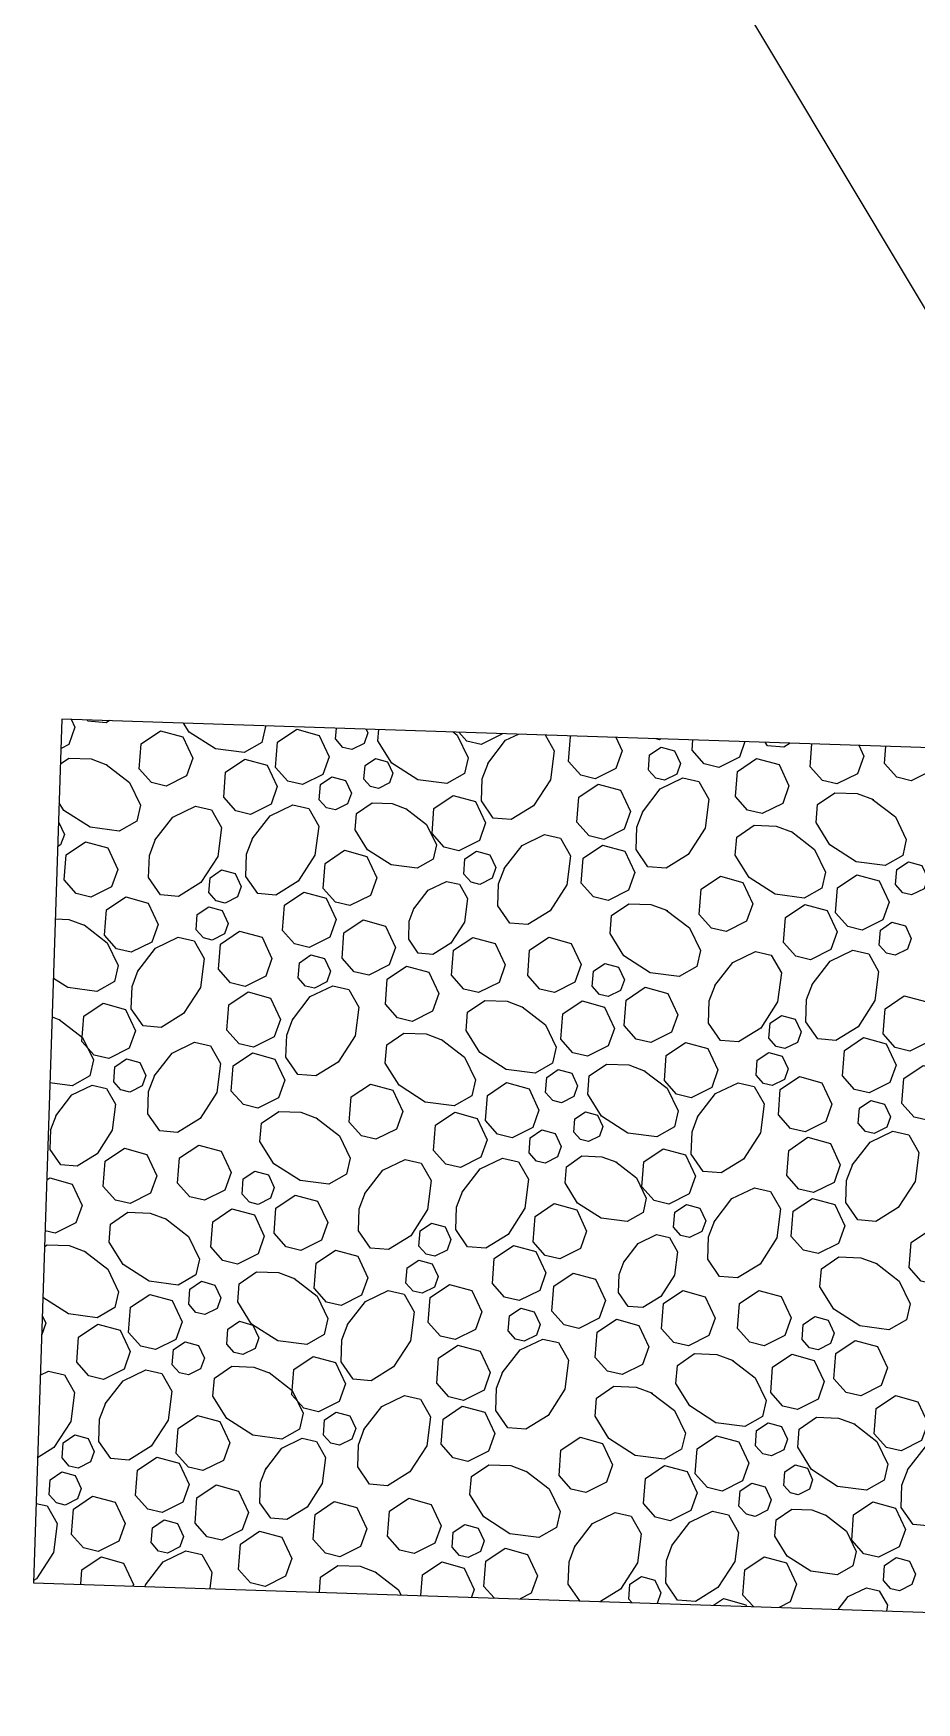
# Model space of a CAD drawing. Header units: feet. Extents: x 10084 to 13321, y 3329 to 8503.
# Drawn here: x 12039.78 to 12049.99, y 6841.64 to 6860.95 of the extents above; entities that cross this region are included whole.
import ezdxf

# ---------------------------------------------------------------- set-up
doc = ezdxf.new("R2010")
doc.units = ezdxf.units.FT
doc.header["$LTSCALE"] = 40
doc.header["$MEASUREMENT"] = 0
doc.layers.add('CONT-L', color=55, linetype='Continuous')
doc.layers.add('STORM', color=2, linetype='Continuous')

msp = doc.modelspace()

# ---------------------------------------------------------------- linework, layer by layer
at = {"layer": 'CONT-L', "color": 5, "elevation": 558}
msp.add_lwpolyline([(12046.871, 6863.136), (12071.887, 6821.376)], dxfattribs=at)
at = {"layer": 'STORM', "color": 5, "flags": 128}
msp.add_lwpolyline([(12040.107, 6853.017), (12039.777, 6843.023), (12059.766, 6842.362), (12060.096, 6852.357)], close=True, dxfattribs=at)
for points in [[(12040.215, 6853.014), (12040.257, 6852.924), (12040.185, 6852.721), (12040.096, 6852.676)], [(12040.657, 6852.999), (12040.617, 6852.975), (12040.408, 6852.992), (12040.397, 6853.008)], [(12042.457, 6852.94), (12042.462, 6852.929), (12042.42, 6852.744), (12042.216, 6852.629), (12041.881, 6852.672), (12041.578, 6852.866), (12041.513, 6852.971)], [(12041.001, 6852.439), (12041.024, 6852.731), (12041.246, 6852.881), (12041.506, 6852.81), (12041.621, 6852.563), (12041.549, 6852.36), (12041.311, 6852.241), (12041.142, 6852.281), (12041.001, 6852.44)], [(12042.577, 6852.457), (12042.6, 6852.748), (12042.822, 6852.899), (12043.082, 6852.828), (12043.197, 6852.581), (12043.125, 6852.377), (12042.887, 6852.259), (12042.718, 6852.299), (12042.577, 6852.457)], [(12043.272, 6852.784), (12043.282, 6852.912)], [(12043.624, 6852.901), (12043.644, 6852.858), (12043.601, 6852.736), (12043.459, 6852.665), (12043.357, 6852.689), (12043.273, 6852.784)], [(12044.632, 6852.868), (12044.679, 6852.832), (12044.805, 6852.57), (12044.763, 6852.386), (12044.559, 6852.27), (12044.223, 6852.313), (12043.921, 6852.508), (12043.761, 6852.766), (12043.772, 6852.896)], [(12045.197, 6852.849), (12045.194, 6852.841), (12044.957, 6852.723), (12044.788, 6852.763), (12044.696, 6852.865)], [(12045.697, 6852.833), (12045.8, 6852.651), (12045.757, 6852.315), (12045.562, 6852.012), (12045.304, 6851.853), (12045.095, 6851.87), (12044.958, 6852.07), (12044.967, 6852.326), (12045.039, 6852.516)], [(12045.032, 6852.503), (12045.238, 6852.771), (12045.388, 6852.843)], [(12045.965, 6852.526), (12045.988, 6852.817), (12045.996, 6852.823)], [(12046.512, 6852.806), (12046.585, 6852.649), (12046.513, 6852.446), (12046.275, 6852.327), (12046.106, 6852.367), (12045.965, 6852.525)], [(12047.035, 6852.788), (12047.016, 6852.778), (12046.964, 6852.791)], [(12047.394, 6852.656), (12047.403, 6852.776)], [(12048.005, 6852.756), (12047.941, 6852.576), (12047.704, 6852.457), (12047.535, 6852.498), (12047.394, 6852.656)], [(12048.53, 6852.739), (12048.455, 6852.693), (12048.267, 6852.708), (12048.24, 6852.749)], [(12040.09, 6852.497), (12040.187, 6852.564), (12040.444, 6852.555), (12040.634, 6852.483)], [(12041.978, 6852.113), (12042, 6852.404), (12042.223, 6852.554), (12042.482, 6852.483), (12042.597, 6852.236), (12042.525, 6852.033), (12042.288, 6851.914), (12042.118, 6851.955), (12041.978, 6852.113)], [(12043.6, 6852.322), (12043.612, 6852.48), (12043.733, 6852.561), (12043.873, 6852.522), (12043.935, 6852.389), (12043.896, 6852.279), (12043.768, 6852.215), (12043.676, 6852.237), (12043.6, 6852.322)], [(12046.889, 6852.428), (12046.902, 6852.602), (12047.036, 6852.692), (12047.192, 6852.65), (12047.261, 6852.502), (12047.217, 6852.38), (12047.075, 6852.309), (12046.974, 6852.333), (12046.889, 6852.427)], [(12047.896, 6852.121), (12047.918, 6852.412), (12048.141, 6852.562), (12048.4, 6852.491), (12048.515, 6852.245), (12048.443, 6852.041), (12048.205, 6851.923), (12048.037, 6851.963), (12047.896, 6852.121)], [(12048.76, 6852.464), (12048.781, 6852.731)], [(12049.322, 6852.713), (12049.38, 6852.588), (12049.308, 6852.385), (12049.07, 6852.266), (12048.901, 6852.306), (12048.761, 6852.464)], [(12049.62, 6852.502), (12049.635, 6852.702)], [(12050.213, 6852.683), (12050.24, 6852.626), (12050.167, 6852.422), (12049.93, 6852.304), (12049.761, 6852.344), (12049.62, 6852.502)], [(12040.62, 6852.49), (12040.888, 6852.283), (12041.014, 6852.022), (12040.972, 6851.837), (12040.768, 6851.721), (12040.433, 6851.765), (12040.13, 6851.959), (12040.075, 6852.048)], [(12043.083, 6852.084), (12043.096, 6852.259), (12043.23, 6852.35), (12043.385, 6852.307), (12043.455, 6852.159), (12043.411, 6852.037), (12043.269, 6851.966), (12043.167, 6851.99), (12043.083, 6852.084)], [(12046.062, 6851.822), (12046.085, 6852.114), (12046.307, 6852.264), (12046.567, 6852.193), (12046.682, 6851.946), (12046.61, 6851.743), (12046.372, 6851.624), (12046.203, 6851.664), (12046.062, 6851.822)], [(12046.82, 6851.941), (12047.027, 6852.209), (12047.288, 6852.335), (12047.472, 6852.293), (12047.588, 6852.089), (12047.545, 6851.754), (12047.351, 6851.451), (12047.093, 6851.291), (12046.884, 6851.308), (12046.746, 6851.508), (12046.755, 6851.765), (12046.827, 6851.955)], [(12049.478, 6852.091), (12049.746, 6851.885), (12049.872, 6851.624), (12049.83, 6851.439), (12049.626, 6851.323), (12049.291, 6851.366), (12048.988, 6851.561), (12048.829, 6851.819), (12048.846, 6852.028), (12049.046, 6852.165), (12049.302, 6852.157), (12049.492, 6852.085)], [(12041.183, 6851.615), (12041.389, 6851.883), (12041.65, 6852.009), (12041.835, 6851.967), (12041.951, 6851.763), (12041.908, 6851.428), (12041.713, 6851.125), (12041.455, 6850.965), (12041.246, 6850.982), (12041.109, 6851.182), (12041.118, 6851.439), (12041.189, 6851.629)], [(12042.308, 6851.63), (12042.515, 6851.898), (12042.776, 6852.024), (12042.961, 6851.982), (12043.076, 6851.778), (12043.033, 6851.443), (12042.839, 6851.14), (12042.581, 6850.981), (12042.372, 6850.998), (12042.234, 6851.197), (12042.243, 6851.454), (12042.315, 6851.644)], [(12044.083, 6851.982), (12044.324, 6851.796), (12044.438, 6851.561), (12044.4, 6851.395), (12044.216, 6851.291), (12043.914, 6851.329), (12043.642, 6851.505), (12043.498, 6851.737), (12043.514, 6851.925), (12043.693, 6852.048), (12043.924, 6852.04), (12044.095, 6851.976)], [(12044.387, 6851.691), (12044.409, 6851.982), (12044.632, 6852.133), (12044.891, 6852.062), (12045.006, 6851.815), (12044.934, 6851.611), (12044.697, 6851.493), (12044.528, 6851.533), (12044.387, 6851.691)], [(12040.068, 6851.827), (12040.136, 6851.682), (12040.092, 6851.56), (12040.058, 6851.543)], [(12048.544, 6851.714), (12048.812, 6851.507), (12048.938, 6851.246), (12048.896, 6851.061), (12048.692, 6850.945), (12048.356, 6850.989), (12048.054, 6851.183), (12047.894, 6851.441), (12047.911, 6851.65), (12048.111, 6851.788), (12048.367, 6851.779), (12048.557, 6851.707)], [(12040.132, 6851.155), (12040.155, 6851.446), (12040.378, 6851.596), (12040.637, 6851.525), (12040.752, 6851.278), (12040.68, 6851.075), (12040.442, 6850.957), (12040.273, 6850.997), (12040.132, 6851.155)], [(12045.222, 6851.287), (12045.428, 6851.555), (12045.689, 6851.681), (12045.874, 6851.639), (12045.99, 6851.435), (12045.947, 6851.1), (12045.752, 6850.797), (12045.494, 6850.638), (12045.285, 6850.655), (12045.148, 6850.854), (12045.157, 6851.111), (12045.228, 6851.301)], [(12043.128, 6851.056), (12043.15, 6851.347), (12043.373, 6851.498), (12043.633, 6851.426), (12043.748, 6851.18), (12043.676, 6850.977), (12043.438, 6850.858), (12043.269, 6850.898), (12043.128, 6851.056)], [(12044.753, 6851.224), (12044.767, 6851.398), (12044.9, 6851.488), (12045.056, 6851.446), (12045.125, 6851.298), (12045.082, 6851.176), (12044.939, 6851.104), (12044.838, 6851.129), (12044.753, 6851.224)], [(12046.113, 6851.117), (12046.136, 6851.408), (12046.359, 6851.559), (12046.618, 6851.488), (12046.733, 6851.241), (12046.661, 6851.038), (12046.423, 6850.919), (12046.254, 6850.959), (12046.113, 6851.117)], [(12041.807, 6851.007), (12041.821, 6851.181), (12041.954, 6851.271), (12042.11, 6851.229), (12042.179, 6851.081), (12042.136, 6850.959), (12041.993, 6850.887), (12041.892, 6850.912), (12041.808, 6851.007)], [(12047.477, 6850.756), (12047.499, 6851.048), (12047.722, 6851.198), (12047.982, 6851.127), (12048.097, 6850.88), (12048.024, 6850.677), (12047.787, 6850.558), (12047.618, 6850.598), (12047.477, 6850.756)], [(12049.053, 6850.774), (12049.075, 6851.065), (12049.298, 6851.216), (12049.558, 6851.144), (12049.673, 6850.898), (12049.601, 6850.694), (12049.363, 6850.576), (12049.194, 6850.616), (12049.053, 6850.774)], [(12049.748, 6851.101), (12049.762, 6851.276), (12049.896, 6851.366), (12050.051, 6851.323), (12050.12, 6851.175), (12050.077, 6851.053), (12049.934, 6850.982), (12049.833, 6851.006), (12049.748, 6851.101)], [(12042.657, 6850.572), (12042.68, 6850.864), (12042.903, 6851.014), (12043.162, 6850.943), (12043.277, 6850.696), (12043.205, 6850.493), (12042.967, 6850.374), (12042.798, 6850.415), (12042.657, 6850.572)], [(12044.176, 6850.82), (12044.344, 6851.037), (12044.555, 6851.139), (12044.705, 6851.105), (12044.799, 6850.94), (12044.764, 6850.668), (12044.606, 6850.423), (12044.397, 6850.294), (12044.228, 6850.307), (12044.117, 6850.469), (12044.124, 6850.677), (12044.182, 6850.831)], [(12040.598, 6850.516), (12040.621, 6850.808), (12040.844, 6850.958), (12041.103, 6850.887), (12041.218, 6850.64), (12041.146, 6850.437), (12040.908, 6850.318), (12040.739, 6850.359), (12040.598, 6850.517)], [(12041.658, 6850.579), (12041.672, 6850.754), (12041.805, 6850.844), (12041.961, 6850.801), (12042.03, 6850.653), (12041.987, 6850.531), (12041.844, 6850.46), (12041.743, 6850.484), (12041.658, 6850.579)], [(12047.096, 6850.807), (12047.364, 6850.6), (12047.49, 6850.339), (12047.448, 6850.154), (12047.244, 6850.038), (12046.909, 6850.081), (12046.606, 6850.276), (12046.446, 6850.534), (12046.463, 6850.743), (12046.663, 6850.88), (12046.919, 6850.872), (12047.109, 6850.8)], [(12048.453, 6850.43), (12048.476, 6850.721), (12048.699, 6850.871), (12048.958, 6850.8), (12049.073, 6850.553), (12049.001, 6850.35), (12048.763, 6850.232), (12048.594, 6850.272), (12048.453, 6850.43)], [(12040.362, 6850.634), (12040.63, 6850.427), (12040.756, 6850.166), (12040.714, 6849.981), (12040.51, 6849.865), (12040.175, 6849.909), (12040.008, 6850.016)], [(12040.031, 6850.704), (12040.186, 6850.699), (12040.376, 6850.627)], [(12043.346, 6850.251), (12043.368, 6850.543), (12043.591, 6850.693), (12043.85, 6850.622), (12043.965, 6850.375), (12043.893, 6850.172), (12043.656, 6850.053), (12043.487, 6850.093), (12043.346, 6850.251)], [(12049.558, 6850.401), (12049.572, 6850.576), (12049.706, 6850.667), (12049.861, 6850.624), (12049.93, 6850.476), (12049.887, 6850.354), (12049.744, 6850.283), (12049.643, 6850.307), (12049.558, 6850.401)], [(12040.983, 6850.099), (12041.19, 6850.366), (12041.451, 6850.492), (12041.636, 6850.45), (12041.751, 6850.246), (12041.708, 6849.911), (12041.514, 6849.608), (12041.255, 6849.449), (12041.047, 6849.466), (12040.909, 6849.665), (12040.918, 6849.922), (12040.99, 6850.112)], [(12041.917, 6850.121), (12041.939, 6850.413), (12042.162, 6850.563), (12042.421, 6850.492), (12042.536, 6850.245), (12042.464, 6850.042), (12042.227, 6849.923), (12042.058, 6849.963), (12041.917, 6850.121)], [(12044.614, 6850.049), (12044.637, 6850.341), (12044.86, 6850.491), (12045.119, 6850.42), (12045.234, 6850.173), (12045.162, 6849.97), (12044.924, 6849.851), (12044.755, 6849.891), (12044.615, 6850.049)], [(12045.493, 6850.051), (12045.515, 6850.342), (12045.738, 6850.492), (12045.997, 6850.421), (12046.113, 6850.175), (12046.04, 6849.972), (12045.803, 6849.853), (12045.634, 6849.893), (12045.493, 6850.051)], [(12042.84, 6850.023), (12042.854, 6850.198), (12042.987, 6850.288), (12043.143, 6850.246), (12043.212, 6850.098), (12043.169, 6849.976), (12043.026, 6849.904), (12042.925, 6849.928), (12042.84, 6850.023)], [(12047.658, 6849.932), (12047.865, 6850.2), (12048.126, 6850.326), (12048.311, 6850.284), (12048.427, 6850.08), (12048.384, 6849.745), (12048.189, 6849.442), (12047.931, 6849.282), (12047.722, 6849.299), (12047.585, 6849.499), (12047.593, 6849.756), (12047.665, 6849.945)], [(12048.784, 6849.947), (12048.991, 6850.215), (12049.252, 6850.341), (12049.437, 6850.299), (12049.552, 6850.095), (12049.509, 6849.76), (12049.315, 6849.457), (12049.056, 6849.297), (12048.847, 6849.315), (12048.71, 6849.514), (12048.719, 6849.771), (12048.791, 6849.961)], [(12043.847, 6849.717), (12043.869, 6850.008), (12044.093, 6850.158), (12044.351, 6850.087), (12044.467, 6849.84), (12044.394, 6849.637), (12044.157, 6849.518), (12043.988, 6849.559), (12043.847, 6849.717)], [(12046.239, 6849.924), (12046.253, 6850.099), (12046.387, 6850.19), (12046.542, 6850.147), (12046.612, 6849.999), (12046.568, 6849.877), (12046.425, 6849.806), (12046.324, 6849.83), (12046.24, 6849.925)], [(12042.014, 6849.418), (12042.036, 6849.71), (12042.259, 6849.86), (12042.518, 6849.789), (12042.633, 6849.542), (12042.561, 6849.339), (12042.324, 6849.22), (12042.155, 6849.26), (12042.014, 6849.418)], [(12042.772, 6849.537), (12042.978, 6849.805), (12043.239, 6849.931), (12043.424, 6849.888), (12043.54, 6849.685), (12043.497, 6849.35), (12043.302, 6849.047), (12043.044, 6848.887), (12042.835, 6848.904), (12042.698, 6849.104), (12042.707, 6849.36), (12042.779, 6849.55)], [(12046.608, 6849.472), (12046.631, 6849.763), (12046.853, 6849.913), (12047.113, 6849.842), (12047.228, 6849.595), (12047.156, 6849.392), (12046.918, 6849.273), (12046.749, 6849.314), (12046.608, 6849.472)], [(12040.338, 6849.287), (12040.36, 6849.578), (12040.583, 6849.728), (12040.843, 6849.657), (12040.958, 6849.41), (12040.886, 6849.207), (12040.648, 6849.089), (12040.479, 6849.129), (12040.338, 6849.287)], [(12045.43, 6849.687), (12045.698, 6849.48), (12045.824, 6849.219), (12045.782, 6849.035), (12045.578, 6848.919), (12045.243, 6848.962), (12044.94, 6849.157), (12044.78, 6849.415), (12044.797, 6849.624), (12044.997, 6849.761), (12045.254, 6849.752), (12045.443, 6849.68)], [(12045.876, 6849.313), (12045.899, 6849.605), (12046.122, 6849.755), (12046.381, 6849.684), (12046.496, 6849.437), (12046.424, 6849.234), (12046.186, 6849.115), (12046.017, 6849.155), (12045.877, 6849.313)], [(12049.604, 6849.373), (12049.626, 6849.664), (12049.849, 6849.815), (12050.109, 6849.743), (12050.224, 6849.497), (12050.151, 6849.293), (12049.914, 6849.175), (12049.745, 6849.215), (12049.604, 6849.373)], [(12040.076, 6849.541), (12040.344, 6849.334), (12040.47, 6849.073), (12040.428, 6848.889), (12040.224, 6848.773), (12039.968, 6848.806)], [(12039.993, 6849.571), (12040.089, 6849.534)], [(12048.283, 6849.323), (12048.296, 6849.498), (12048.43, 6849.588), (12048.586, 6849.546), (12048.655, 6849.398), (12048.612, 6849.276), (12048.469, 6849.204), (12048.368, 6849.229), (12048.283, 6849.323)], [(12041.173, 6848.883), (12041.38, 6849.151), (12041.641, 6849.277), (12041.826, 6849.235), (12041.942, 6849.031), (12041.898, 6848.696), (12041.704, 6848.393), (12041.445, 6848.234), (12041.237, 6848.251), (12041.099, 6848.45), (12041.108, 6848.707), (12041.18, 6848.897)], [(12044.495, 6849.31), (12044.763, 6849.103), (12044.889, 6848.842), (12044.847, 6848.657), (12044.643, 6848.541), (12044.308, 6848.584), (12044.005, 6848.779), (12043.845, 6849.037), (12043.863, 6849.246), (12044.062, 6849.383), (12044.319, 6849.374), (12044.509, 6849.303)], [(12047.074, 6848.834), (12047.096, 6849.125), (12047.319, 6849.275), (12047.578, 6849.204), (12047.694, 6848.957), (12047.622, 6848.754), (12047.384, 6848.635), (12047.215, 6848.675), (12047.074, 6848.834)], [(12049.133, 6848.889), (12049.156, 6849.181), (12049.378, 6849.331), (12049.638, 6849.26), (12049.753, 6849.013), (12049.681, 6848.81), (12049.443, 6848.691), (12049.274, 6848.731), (12049.133, 6848.889)], [(12040.705, 6848.819), (12040.718, 6848.994), (12040.852, 6849.084), (12041.007, 6849.042), (12041.076, 6848.894), (12041.033, 6848.771), (12040.891, 6848.7), (12040.789, 6848.725), (12040.705, 6848.819)], [(12042.065, 6848.713), (12042.087, 6849.004), (12042.31, 6849.154), (12042.569, 6849.083), (12042.684, 6848.837), (12042.612, 6848.633), (12042.374, 6848.515), (12042.206, 6848.555), (12042.065, 6848.713)], [(12048.134, 6848.896), (12048.147, 6849.071), (12048.281, 6849.16), (12048.437, 6849.118), (12048.506, 6848.97), (12048.462, 6848.848), (12048.32, 6848.777), (12048.219, 6848.801), (12048.134, 6848.896)], [(12045.7, 6848.697), (12045.713, 6848.871), (12045.847, 6848.961), (12046.002, 6848.919), (12046.071, 6848.771), (12046.028, 6848.649), (12045.886, 6848.578), (12045.784, 6848.602), (12045.7, 6848.697)], [(12046.838, 6848.951), (12047.106, 6848.744), (12047.232, 6848.483), (12047.19, 6848.298), (12046.986, 6848.182), (12046.651, 6848.225), (12046.348, 6848.42), (12046.188, 6848.678), (12046.206, 6848.887), (12046.405, 6849.025), (12046.662, 6849.016), (12046.852, 6848.944)], [(12048.392, 6848.438), (12048.415, 6848.73), (12048.638, 6848.88), (12048.897, 6848.809), (12049.012, 6848.562), (12048.94, 6848.359), (12048.702, 6848.24), (12048.533, 6848.28), (12048.393, 6848.438)], [(12049.821, 6848.568), (12049.844, 6848.859), (12050.067, 6849.01), (12050.326, 6848.939), (12050.441, 6848.692), (12050.369, 6848.489), (12050.131, 6848.37), (12049.962, 6848.41), (12049.821, 6848.568)], [(12040.036, 6848.427), (12040.222, 6848.667), (12040.457, 6848.781), (12040.623, 6848.743), (12040.727, 6848.56), (12040.689, 6848.258), (12040.514, 6847.985), (12040.281, 6847.842), (12040.093, 6847.857), (12039.969, 6848.037), (12039.977, 6848.268), (12040.042, 6848.439)], [(12043.428, 6848.352), (12043.451, 6848.644), (12043.674, 6848.794), (12043.933, 6848.723), (12044.048, 6848.476), (12043.976, 6848.273), (12043.738, 6848.154), (12043.57, 6848.194), (12043.429, 6848.352)], [(12045.004, 6848.37), (12045.027, 6848.661), (12045.25, 6848.811), (12045.509, 6848.74), (12045.624, 6848.493), (12045.552, 6848.29), (12045.314, 6848.171), (12045.145, 6848.212), (12045.005, 6848.37)], [(12047.459, 6848.416), (12047.666, 6848.683), (12047.927, 6848.809), (12048.111, 6848.767), (12048.227, 6848.563), (12048.184, 6848.228), (12047.989, 6847.925), (12047.731, 6847.766), (12047.522, 6847.783), (12047.385, 6847.983), (12047.394, 6848.239), (12047.466, 6848.429)], [(12049.316, 6848.34), (12049.329, 6848.515), (12049.463, 6848.605), (12049.619, 6848.562), (12049.688, 6848.415), (12049.645, 6848.293), (12049.502, 6848.221), (12049.401, 6848.246), (12049.316, 6848.34)], [(12043.047, 6848.402), (12043.315, 6848.196), (12043.441, 6847.935), (12043.399, 6847.75), (12043.195, 6847.634), (12042.86, 6847.677), (12042.557, 6847.872), (12042.397, 6848.13), (12042.415, 6848.339), (12042.614, 6848.476), (12042.871, 6848.468), (12043.061, 6848.396)], [(12044.405, 6848.025), (12044.427, 6848.317), (12044.65, 6848.467), (12044.909, 6848.396), (12045.024, 6848.149), (12044.952, 6847.946), (12044.715, 6847.827), (12044.546, 6847.867), (12044.405, 6848.025)], [(12046.027, 6848.235), (12046.04, 6848.392), (12046.16, 6848.473), (12046.3, 6848.435), (12046.362, 6848.302), (12046.323, 6848.192), (12046.195, 6848.128), (12046.104, 6848.15), (12046.028, 6848.235)], [(12045.51, 6847.997), (12045.523, 6848.172), (12045.657, 6848.262), (12045.812, 6848.22), (12045.882, 6848.072), (12045.838, 6847.95), (12045.696, 6847.878), (12045.595, 6847.903), (12045.51, 6847.997)], [(12048.489, 6847.735), (12048.512, 6848.026), (12048.735, 6848.177), (12048.994, 6848.106), (12049.109, 6847.859), (12049.037, 6847.656), (12048.799, 6847.537), (12048.63, 6847.577), (12048.489, 6847.735)], [(12049.247, 6847.854), (12049.454, 6848.122), (12049.715, 6848.248), (12049.9, 6848.206), (12050.016, 6848.002), (12049.973, 6847.667), (12049.778, 6847.364), (12049.52, 6847.204), (12049.311, 6847.221), (12049.174, 6847.421), (12049.182, 6847.677), (12049.254, 6847.867)], [(12040.585, 6847.609), (12040.607, 6847.9), (12040.83, 6848.051), (12041.089, 6847.979), (12041.204, 6847.733), (12041.132, 6847.53), (12040.895, 6847.411), (12040.726, 6847.451), (12040.585, 6847.609)], [(12041.444, 6847.647), (12041.467, 6847.938), (12041.69, 6848.088), (12041.949, 6848.017), (12042.064, 6847.77), (12041.992, 6847.567), (12041.754, 6847.448), (12041.585, 6847.489), (12041.445, 6847.647)], [(12043.61, 6847.528), (12043.817, 6847.796), (12044.078, 6847.922), (12044.262, 6847.879), (12044.378, 6847.676), (12044.335, 6847.34), (12044.141, 6847.037), (12043.882, 6846.878), (12043.674, 6846.895), (12043.536, 6847.095), (12043.545, 6847.351), (12043.617, 6847.541)], [(12044.735, 6847.543), (12044.942, 6847.811), (12045.203, 6847.937), (12045.388, 6847.895), (12045.504, 6847.691), (12045.46, 6847.356), (12045.266, 6847.053), (12045.008, 6846.893), (12044.799, 6846.91), (12044.662, 6847.11), (12044.67, 6847.367), (12044.742, 6847.556)], [(12046.511, 6847.895), (12046.752, 6847.709), (12046.865, 6847.473), (12046.827, 6847.307), (12046.644, 6847.203), (12046.342, 6847.242), (12046.069, 6847.417), (12045.926, 6847.65), (12045.941, 6847.837), (12046.121, 6847.961), (12046.351, 6847.953), (12046.523, 6847.889)], [(12046.814, 6847.604), (12046.836, 6847.895), (12047.059, 6848.045), (12047.318, 6847.974), (12047.433, 6847.727), (12047.361, 6847.524), (12047.124, 6847.405), (12046.955, 6847.446), (12046.814, 6847.604)], [(12042.191, 6847.52), (12042.204, 6847.695), (12042.338, 6847.785), (12042.494, 6847.743), (12042.563, 6847.595), (12042.52, 6847.473), (12042.377, 6847.401), (12042.275, 6847.426), (12042.191, 6847.52)], [(12039.931, 6847.684), (12039.965, 6847.707), (12040.224, 6847.636), (12040.34, 6847.389), (12040.267, 6847.186), (12040.03, 6847.068), (12039.911, 6847.096)], [(12047.649, 6847.2), (12047.856, 6847.468), (12048.117, 6847.594), (12048.301, 6847.552), (12048.417, 6847.348), (12048.374, 6847.013), (12048.18, 6846.71), (12047.921, 6846.551), (12047.712, 6846.568), (12047.575, 6846.767), (12047.584, 6847.024), (12047.656, 6847.214)], [(12041.828, 6846.909), (12041.85, 6847.2), (12042.073, 6847.35), (12042.332, 6847.279), (12042.447, 6847.032), (12042.375, 6846.829), (12042.138, 6846.711), (12041.969, 6846.751), (12041.828, 6846.909)], [(12042.56, 6847.067), (12042.582, 6847.359), (12042.805, 6847.509), (12043.064, 6847.438), (12043.18, 6847.191), (12043.107, 6846.988), (12042.87, 6846.869), (12042.701, 6846.909), (12042.56, 6847.067)], [(12045.555, 6846.969), (12045.578, 6847.26), (12045.801, 6847.41), (12046.06, 6847.339), (12046.175, 6847.093), (12046.103, 6846.889), (12045.865, 6846.77), (12045.697, 6846.811), (12045.556, 6846.969)], [(12047.181, 6847.136), (12047.194, 6847.311), (12047.328, 6847.401), (12047.483, 6847.358), (12047.552, 6847.21), (12047.509, 6847.089), (12047.366, 6847.017), (12047.265, 6847.042), (12047.181, 6847.136)], [(12048.541, 6847.03), (12048.563, 6847.321), (12048.786, 6847.471), (12049.045, 6847.4), (12049.16, 6847.154), (12049.088, 6846.95), (12048.851, 6846.832), (12048.682, 6846.872), (12048.541, 6847.03)], [(12041.303, 6847.236), (12041.571, 6847.03), (12041.697, 6846.769), (12041.655, 6846.584), (12041.451, 6846.468), (12041.115, 6846.511), (12040.813, 6846.706), (12040.653, 6846.964), (12040.67, 6847.173), (12040.87, 6847.31), (12041.127, 6847.301), (12041.316, 6847.23)], [(12044.235, 6846.919), (12044.248, 6847.094), (12044.382, 6847.184), (12044.537, 6847.141), (12044.606, 6846.993), (12044.563, 6846.871), (12044.421, 6846.8), (12044.319, 6846.824), (12044.235, 6846.919)], [(12046.604, 6846.733), (12046.771, 6846.95), (12046.983, 6847.052), (12047.132, 6847.018), (12047.226, 6846.853), (12047.191, 6846.581), (12047.033, 6846.336), (12046.824, 6846.206), (12046.655, 6846.22), (12046.544, 6846.382), (12046.551, 6846.59), (12046.609, 6846.744)], [(12049.904, 6846.669), (12049.927, 6846.96), (12050.15, 6847.111), (12050.409, 6847.04), (12050.524, 6846.793), (12050.452, 6846.589), (12050.214, 6846.471), (12050.045, 6846.511), (12049.905, 6846.669)], [(12040.368, 6846.859), (12040.636, 6846.652), (12040.762, 6846.391), (12040.72, 6846.206), (12040.516, 6846.09), (12040.181, 6846.133), (12039.886, 6846.323)], [(12039.905, 6846.912), (12039.935, 6846.932), (12040.192, 6846.924), (12040.382, 6846.852)], [(12043.025, 6846.429), (12043.048, 6846.721), (12043.271, 6846.871), (12043.53, 6846.8), (12043.645, 6846.553), (12043.573, 6846.35), (12043.335, 6846.231), (12043.166, 6846.271), (12043.026, 6846.429)], [(12044.085, 6846.491), (12044.099, 6846.666), (12044.233, 6846.756), (12044.388, 6846.714), (12044.457, 6846.566), (12044.414, 6846.444), (12044.271, 6846.372), (12044.17, 6846.396), (12044.085, 6846.491)], [(12045.085, 6846.485), (12045.107, 6846.776), (12045.33, 6846.927), (12045.589, 6846.856), (12045.704, 6846.609), (12045.632, 6846.406), (12045.394, 6846.287), (12045.226, 6846.327), (12045.085, 6846.485)], [(12049.523, 6846.719), (12049.791, 6846.513), (12049.917, 6846.252), (12049.875, 6846.067), (12049.671, 6845.951), (12049.336, 6845.994), (12049.033, 6846.189), (12048.873, 6846.447), (12048.891, 6846.656), (12049.09, 6846.793), (12049.347, 6846.784), (12049.537, 6846.712)], [(12042.79, 6846.546), (12043.058, 6846.34), (12043.183, 6846.079), (12043.141, 6845.894), (12042.938, 6845.778), (12042.602, 6845.821), (12042.299, 6846.016), (12042.14, 6846.274), (12042.157, 6846.483), (12042.357, 6846.62), (12042.613, 6846.611), (12042.803, 6846.54)], [(12045.773, 6846.164), (12045.795, 6846.455), (12046.018, 6846.606), (12046.277, 6846.535), (12046.392, 6846.288), (12046.32, 6846.084), (12046.083, 6845.966), (12045.914, 6846.006), (12045.773, 6846.164)], [(12040.878, 6845.919), (12040.9, 6846.21), (12041.123, 6846.36), (12041.382, 6846.289), (12041.497, 6846.042), (12041.425, 6845.839), (12041.187, 6845.721), (12041.019, 6845.761), (12040.878, 6845.919)], [(12041.573, 6846.246), (12041.586, 6846.42), (12041.72, 6846.511), (12041.875, 6846.468), (12041.944, 6846.32), (12041.901, 6846.198), (12041.759, 6846.127), (12041.657, 6846.151), (12041.573, 6846.246)], [(12043.41, 6846.011), (12043.617, 6846.279), (12043.878, 6846.405), (12044.063, 6846.363), (12044.179, 6846.159), (12044.136, 6845.824), (12043.941, 6845.521), (12043.683, 6845.361), (12043.474, 6845.379), (12043.337, 6845.578), (12043.345, 6845.835), (12043.417, 6846.025)], [(12044.344, 6846.034), (12044.367, 6846.325), (12044.589, 6846.475), (12044.849, 6846.404), (12044.964, 6846.157), (12044.891, 6845.954), (12044.654, 6845.836), (12044.485, 6845.876), (12044.344, 6846.034)], [(12047.041, 6845.962), (12047.064, 6846.253), (12047.287, 6846.404), (12047.546, 6846.333), (12047.661, 6846.086), (12047.589, 6845.882), (12047.352, 6845.764), (12047.183, 6845.804), (12047.042, 6845.962)], [(12047.92, 6845.964), (12047.943, 6846.255), (12048.166, 6846.405), (12048.425, 6846.334), (12048.54, 6846.087), (12048.468, 6845.884), (12048.23, 6845.765), (12048.061, 6845.806), (12047.92, 6845.964)], [(12045.268, 6845.936), (12045.281, 6846.111), (12045.415, 6846.201), (12045.57, 6846.158), (12045.639, 6846.01), (12045.596, 6845.888), (12045.453, 6845.817), (12045.352, 6845.841), (12045.268, 6845.936)], [(12039.879, 6846.115), (12039.921, 6846.025), (12039.871, 6845.885)], [(12040.278, 6845.574), (12040.3, 6845.866), (12040.523, 6846.016), (12040.782, 6845.945), (12040.897, 6845.698), (12040.825, 6845.495), (12040.588, 6845.376), (12040.419, 6845.416), (12040.278, 6845.575)], [(12042.012, 6845.783), (12042.026, 6845.958), (12042.16, 6846.048), (12042.315, 6846.005), (12042.384, 6845.857), (12042.341, 6845.735), (12042.199, 6845.664), (12042.097, 6845.688), (12042.012, 6845.783)], [(12046.274, 6845.629), (12046.297, 6845.921), (12046.52, 6846.071), (12046.779, 6846), (12046.894, 6845.753), (12046.822, 6845.55), (12046.584, 6845.431), (12046.415, 6845.472), (12046.274, 6845.629)], [(12048.667, 6845.837), (12048.68, 6846.012), (12048.814, 6846.102), (12048.969, 6846.06), (12049.039, 6845.912), (12048.995, 6845.79), (12048.853, 6845.718), (12048.752, 6845.742), (12048.667, 6845.837)], [(12041.383, 6845.546), (12041.396, 6845.721), (12041.53, 6845.812), (12041.685, 6845.769), (12041.755, 6845.621), (12041.711, 6845.499), (12041.569, 6845.427), (12041.468, 6845.452), (12041.383, 6845.546)], [(12045.199, 6845.45), (12045.406, 6845.717), (12045.667, 6845.843), (12045.851, 6845.801), (12045.967, 6845.598), (12045.924, 6845.262), (12045.729, 6844.959), (12045.471, 6844.8), (12045.262, 6844.817), (12045.125, 6845.017), (12045.134, 6845.273), (12045.206, 6845.463)], [(12049.035, 6845.384), (12049.058, 6845.676), (12049.281, 6845.826), (12049.54, 6845.755), (12049.655, 6845.508), (12049.583, 6845.305), (12049.345, 6845.186), (12049.177, 6845.226), (12049.035, 6845.384)], [(12042.765, 6845.199), (12042.788, 6845.491), (12043.011, 6845.641), (12043.27, 6845.57), (12043.385, 6845.323), (12043.313, 6845.12), (12043.075, 6845.001), (12042.906, 6845.042), (12042.765, 6845.199)], [(12044.441, 6845.331), (12044.463, 6845.622), (12044.686, 6845.772), (12044.945, 6845.701), (12045.061, 6845.455), (12044.988, 6845.251), (12044.751, 6845.133), (12044.582, 6845.173), (12044.441, 6845.331)], [(12047.857, 6845.6), (12048.125, 6845.393), (12048.251, 6845.132), (12048.209, 6844.948), (12048.005, 6844.832), (12047.67, 6844.875), (12047.367, 6845.069), (12047.208, 6845.328), (12047.225, 6845.536), (12047.424, 6845.674), (12047.681, 6845.665), (12047.871, 6845.593)], [(12048.304, 6845.226), (12048.326, 6845.517), (12048.549, 6845.667), (12048.808, 6845.596), (12048.923, 6845.35), (12048.851, 6845.146), (12048.614, 6845.028), (12048.444, 6845.068), (12048.304, 6845.226)], [(12039.856, 6845.425), (12039.951, 6845.471), (12040.135, 6845.429), (12040.251, 6845.225), (12040.208, 6844.889), (12040.013, 6844.587), (12039.824, 6844.47)], [(12040.608, 6845.092), (12040.815, 6845.36), (12041.076, 6845.486), (12041.261, 6845.444), (12041.377, 6845.24), (12041.334, 6844.905), (12041.139, 6844.602), (12040.881, 6844.442), (12040.672, 6844.459), (12040.534, 6844.659), (12040.543, 6844.916), (12040.615, 6845.106)], [(12042.503, 6845.454), (12042.771, 6845.247), (12042.897, 6844.986), (12042.855, 6844.801), (12042.651, 6844.686), (12042.316, 6844.729), (12042.013, 6844.923), (12041.853, 6845.182), (12041.871, 6845.391), (12042.07, 6845.528), (12042.327, 6845.519), (12042.516, 6845.447)], [(12046.923, 6845.222), (12047.191, 6845.016), (12047.317, 6844.755), (12047.274, 6844.57), (12047.07, 6844.454), (12046.735, 6844.497), (12046.432, 6844.692), (12046.273, 6844.95), (12046.29, 6845.159), (12046.49, 6845.296), (12046.746, 6845.287), (12046.936, 6845.215)], [(12043.6, 6844.796), (12043.807, 6845.064), (12044.068, 6845.19), (12044.253, 6845.148), (12044.369, 6844.944), (12044.326, 6844.609), (12044.131, 6844.306), (12043.873, 6844.146), (12043.664, 6844.163), (12043.527, 6844.363), (12043.535, 6844.619), (12043.607, 6844.81)], [(12044.492, 6844.626), (12044.514, 6844.917), (12044.737, 6845.067), (12044.996, 6844.996), (12045.112, 6844.749), (12045.04, 6844.546), (12044.802, 6844.427), (12044.633, 6844.468), (12044.492, 6844.626)], [(12049.501, 6844.746), (12049.524, 6845.038), (12049.747, 6845.188), (12050.006, 6845.117), (12050.121, 6844.87), (12050.049, 6844.667), (12049.811, 6844.548), (12049.642, 6844.588), (12049.501, 6844.746)], [(12041.428, 6844.518), (12041.451, 6844.809), (12041.674, 6844.959), (12041.933, 6844.888), (12042.048, 6844.642), (12041.976, 6844.438), (12041.738, 6844.32), (12041.569, 6844.36), (12041.428, 6844.518)], [(12043.132, 6844.732), (12043.145, 6844.907), (12043.279, 6844.997), (12043.435, 6844.954), (12043.504, 6844.806), (12043.46, 6844.684), (12043.318, 6844.613), (12043.217, 6844.637), (12043.132, 6844.732)], [(12048.127, 6844.609), (12048.14, 6844.784), (12048.274, 6844.874), (12048.43, 6844.832), (12048.499, 6844.684), (12048.456, 6844.562), (12048.313, 6844.491), (12048.212, 6844.514), (12048.127, 6844.609)], [(12049.265, 6844.864), (12049.533, 6844.657), (12049.659, 6844.396), (12049.617, 6844.211), (12049.413, 6844.095), (12049.078, 6844.138), (12048.775, 6844.333), (12048.616, 6844.591), (12048.633, 6844.8), (12048.832, 6844.937), (12049.089, 6844.928), (12049.279, 6844.857)], [(12040.108, 6844.468), (12040.121, 6844.643), (12040.255, 6844.733), (12040.41, 6844.691), (12040.479, 6844.542), (12040.436, 6844.421), (12040.293, 6844.349), (12040.192, 6844.373), (12040.108, 6844.468)], [(12042.463, 6844.339), (12042.649, 6844.58), (12042.884, 6844.694), (12043.05, 6844.656), (12043.155, 6844.472), (12043.116, 6844.171), (12042.941, 6843.898), (12042.708, 6843.755), (12042.521, 6843.77), (12042.397, 6843.949), (12042.405, 6844.181), (12042.469, 6844.352)], [(12045.856, 6844.265), (12045.878, 6844.556), (12046.101, 6844.706), (12046.36, 6844.635), (12046.476, 6844.389), (12046.403, 6844.185), (12046.166, 6844.066), (12045.997, 6844.107), (12045.856, 6844.265)], [(12047.432, 6844.282), (12047.454, 6844.574), (12047.677, 6844.724), (12047.936, 6844.653), (12048.051, 6844.406), (12047.979, 6844.203), (12047.742, 6844.084), (12047.573, 6844.124), (12047.432, 6844.282)], [(12049.886, 6844.328), (12050.093, 6844.596), (12050.354, 6844.722), (12050.539, 6844.68), (12050.654, 6844.476), (12050.611, 6844.141), (12050.417, 6843.838), (12050.158, 6843.678), (12049.95, 6843.696), (12049.812, 6843.895), (12049.821, 6844.152), (12049.893, 6844.342)], [(12040.958, 6844.034), (12040.98, 6844.325), (12041.203, 6844.476), (12041.462, 6844.405), (12041.577, 6844.158), (12041.505, 6843.955), (12041.267, 6843.836), (12041.099, 6843.876), (12040.958, 6844.034)], [(12039.958, 6844.04), (12039.972, 6844.215), (12040.105, 6844.305), (12040.261, 6844.263), (12040.33, 6844.115), (12040.287, 6843.993), (12040.144, 6843.922), (12040.043, 6843.946), (12039.959, 6844.041)], [(12045.475, 6844.315), (12045.743, 6844.108), (12045.869, 6843.847), (12045.826, 6843.663), (12045.623, 6843.547), (12045.287, 6843.59), (12044.985, 6843.785), (12044.825, 6844.043), (12044.842, 6844.252), (12045.042, 6844.389), (12045.298, 6844.38), (12045.488, 6844.308)], [(12046.832, 6843.938), (12046.854, 6844.23), (12047.077, 6844.38), (12047.337, 6844.309), (12047.452, 6844.062), (12047.38, 6843.859), (12047.142, 6843.74), (12046.973, 6843.78), (12046.832, 6843.938)], [(12048.455, 6844.148), (12048.467, 6844.305), (12048.587, 6844.386), (12048.728, 6844.348), (12048.789, 6844.214), (12048.751, 6844.105), (12048.622, 6844.041), (12048.531, 6844.062), (12048.455, 6844.148)], [(12041.646, 6843.713), (12041.668, 6844.004), (12041.891, 6844.155), (12042.15, 6844.084), (12042.265, 6843.837), (12042.193, 6843.634), (12041.956, 6843.515), (12041.787, 6843.555), (12041.646, 6843.713)], [(12047.937, 6843.91), (12047.951, 6844.085), (12048.085, 6844.175), (12048.24, 6844.132), (12048.309, 6843.984), (12048.266, 6843.862), (12048.123, 6843.791), (12048.022, 6843.815), (12047.937, 6843.91)], [(12039.807, 6843.941), (12039.936, 6843.912), (12040.051, 6843.708), (12040.008, 6843.373), (12039.814, 6843.07), (12039.778, 6843.048)], [(12040.217, 6843.583), (12040.239, 6843.874), (12040.462, 6844.025), (12040.721, 6843.954), (12040.837, 6843.707), (12040.764, 6843.503), (12040.527, 6843.385), (12040.358, 6843.425), (12040.217, 6843.583)], [(12043.012, 6843.522), (12043.034, 6843.813), (12043.257, 6843.963), (12043.516, 6843.892), (12043.631, 6843.645), (12043.559, 6843.442), (12043.322, 6843.323), (12043.153, 6843.364), (12043.012, 6843.522)], [(12043.872, 6843.559), (12043.894, 6843.851), (12044.117, 6844.001), (12044.376, 6843.93), (12044.491, 6843.683), (12044.419, 6843.48), (12044.182, 6843.361), (12044.013, 6843.401), (12043.872, 6843.56)], [(12047.163, 6843.456), (12047.369, 6843.724), (12047.63, 6843.85), (12047.815, 6843.807), (12047.931, 6843.604), (12047.888, 6843.268), (12047.693, 6842.966), (12047.435, 6842.806), (12047.226, 6842.823), (12047.089, 6843.023), (12047.098, 6843.279), (12047.169, 6843.469)], [(12048.938, 6843.807), (12049.179, 6843.621), (12049.292, 6843.386), (12049.254, 6843.22), (12049.071, 6843.116), (12048.769, 6843.155), (12048.496, 6843.33), (12048.353, 6843.562), (12048.368, 6843.75), (12048.548, 6843.874), (12048.779, 6843.866), (12048.95, 6843.801)], [(12049.241, 6843.516), (12049.263, 6843.808), (12049.486, 6843.958), (12049.746, 6843.887), (12049.861, 6843.64), (12049.789, 6843.437), (12049.551, 6843.318), (12049.382, 6843.358), (12049.241, 6843.517)], [(12041.14, 6843.485), (12041.154, 6843.66), (12041.288, 6843.75), (12041.443, 6843.707), (12041.512, 6843.559), (12041.469, 6843.438), (12041.326, 6843.366), (12041.225, 6843.39), (12041.141, 6843.485)], [(12044.618, 6843.433), (12044.632, 6843.608), (12044.766, 6843.698), (12044.921, 6843.655), (12044.99, 6843.507), (12044.947, 6843.385), (12044.804, 6843.314), (12044.703, 6843.338), (12044.618, 6843.433)], [(12046.037, 6843.441), (12046.244, 6843.709), (12046.505, 6843.834), (12046.69, 6843.792), (12046.806, 6843.588), (12046.763, 6843.253), (12046.568, 6842.95), (12046.334, 6842.806)], [(12042.147, 6843.178), (12042.17, 6843.47), (12042.392, 6843.62), (12042.651, 6843.549), (12042.767, 6843.302), (12042.694, 6843.099), (12042.457, 6842.98), (12042.288, 6843.021), (12042.147, 6843.178)], [(12040.324, 6843.005), (12040.336, 6843.171), (12040.559, 6843.321), (12040.818, 6843.25), (12040.933, 6843.004), (12040.927, 6842.985)], [(12041.072, 6842.999), (12041.279, 6843.266), (12041.54, 6843.392), (12041.724, 6843.35), (12041.84, 6843.147), (12041.816, 6842.955)], [(12044.987, 6842.98), (12045.009, 6843.271), (12045.232, 6843.422), (12045.491, 6843.351), (12045.607, 6843.104), (12045.534, 6842.901), (12045.406, 6842.837)], [(12046.097, 6842.814), (12045.963, 6843.008), (12045.972, 6843.264), (12046.044, 6843.454)], [(12047.983, 6842.881), (12048.005, 6843.173), (12048.228, 6843.323), (12048.487, 6843.252), (12048.603, 6843.005), (12048.53, 6842.802), (12048.401, 6842.738)], [(12049.608, 6843.049), (12049.621, 6843.224), (12049.755, 6843.314), (12049.91, 6843.271), (12049.98, 6843.123), (12049.936, 6843.001), (12049.794, 6842.93), (12049.692, 6842.954), (12049.608, 6843.049)], [(12043.084, 6842.913), (12043.097, 6843.086), (12043.297, 6843.223), (12043.554, 6843.214), (12043.744, 6843.142)], [(12043.73, 6843.149), (12043.998, 6842.942), (12044.027, 6842.882)], [(12044.259, 6842.874), (12044.277, 6843.113), (12044.501, 6843.263), (12044.76, 6843.192), (12044.875, 6842.945), (12044.843, 6842.855)], [(12046.662, 6842.832), (12046.675, 6843.007), (12046.809, 6843.097), (12046.965, 6843.054), (12047.034, 6842.906), (12046.99, 6842.784)], [(12041.067, 6842.98), (12041.079, 6843.012)], [(12045.106, 6842.847), (12044.987, 6842.98)], [(12048.103, 6842.747), (12047.983, 6842.881)], [(12049.085, 6842.715), (12049.199, 6842.862), (12049.41, 6842.964), (12049.559, 6842.93), (12049.653, 6842.765), (12049.644, 6842.697)], [(12046.696, 6842.794), (12046.662, 6842.832)], [(12047.643, 6842.763), (12047.757, 6842.839), (12048.016, 6842.769), (12048.025, 6842.75)]]:
    msp.add_lwpolyline(points, dxfattribs=at)

doc.saveas('drawing.dxf')
